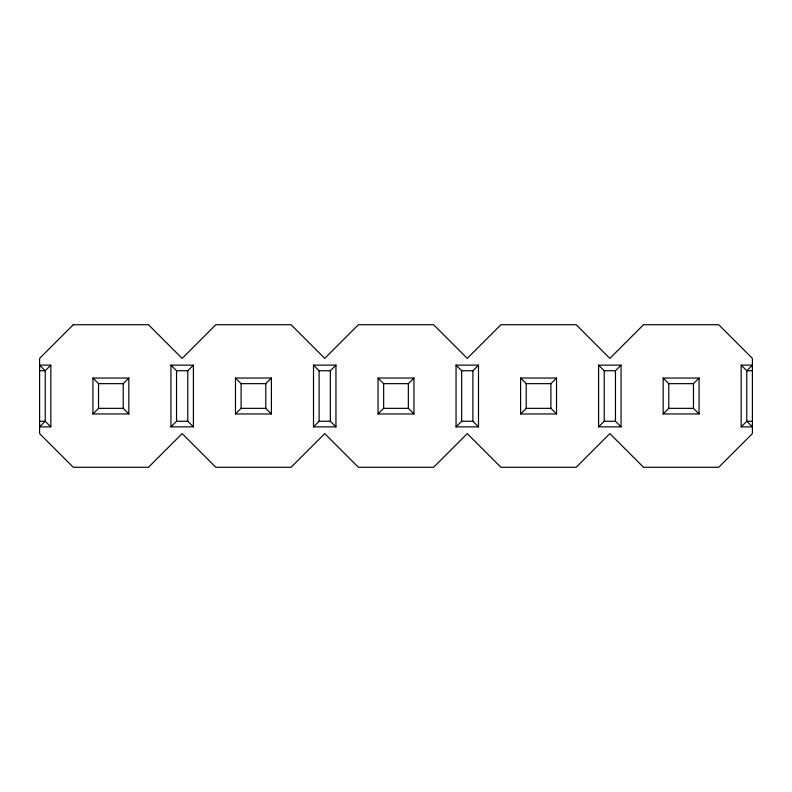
<?xml version="1.0" encoding="UTF-8"?>
<svg xmlns="http://www.w3.org/2000/svg" width="792" height="792" viewBox="0 0 792 792"><rect width="100%" height="100%" fill="white"/><g stroke="black" fill="none" stroke-linecap="round" stroke-linejoin="round"><path stroke-width="1.19" d="M39.6 370.745L45.213 370.745L39.6 365.132L50.827 365.132L45.213 370.745L45.213 421.255L50.827 426.868L39.6 426.868L45.213 421.255L39.6 421.255M92.921 413.959L98.535 408.345L98.535 383.655L92.921 378.041L92.921 413.959L128.839 413.959L128.839 378.041L92.921 378.041M98.535 383.655L123.225 383.655L128.839 378.041M193.387 426.868L187.773 421.255L187.773 370.745L193.387 365.132L170.933 365.132L170.933 426.868L193.387 426.868L193.387 365.132M170.933 426.868L176.547 421.255L176.547 370.745L170.933 365.132M235.481 413.959L241.095 408.345L241.095 383.655L235.481 378.041L235.481 413.959L271.399 413.959L271.399 378.041L235.481 378.041M271.399 413.959L265.785 408.345L265.785 383.655L271.399 378.041M335.947 426.868L330.333 421.255L330.333 370.745L335.947 365.132L313.493 365.132L313.493 426.868L335.947 426.868L335.947 365.132M313.493 426.868L319.107 421.255L319.107 370.745L313.493 365.132M378.041 413.959L383.655 408.345L383.655 383.655L378.041 378.041L413.959 378.041L413.959 413.959L378.041 413.959L378.041 378.041M413.959 413.959L408.345 408.345L408.345 383.655L413.959 378.041M478.507 426.868L472.893 421.255L472.893 370.745L478.507 365.132L456.053 365.132L456.053 426.868L478.507 426.868L478.507 365.132M456.053 426.868L461.667 421.255L461.667 370.745L456.053 365.132M520.601 413.959L526.215 408.345L550.905 408.345L556.519 413.959L556.519 378.041L520.601 378.041L520.601 413.959L556.519 413.959M550.905 408.345L550.905 383.655L556.519 378.041M621.067 426.868L615.453 421.255L615.453 370.745L621.067 365.132L598.613 365.132L598.613 426.868L621.067 426.868L621.067 365.132M598.613 426.868L604.227 421.255L604.227 370.745L598.613 365.132M663.161 413.959L668.775 408.345L693.465 408.345L699.079 413.959L663.161 413.959L663.161 378.041L699.079 378.041L699.079 413.959M693.465 408.345L693.465 383.655L699.079 378.041M741.173 426.868L746.787 421.255L746.787 370.745L752.4 365.132L741.173 365.132L741.173 426.868L752.4 426.868L746.787 421.255L752.4 421.255M176.547 370.745L187.773 370.745M319.107 370.745L330.333 370.745M461.667 370.745L472.893 370.745M604.227 370.745L615.453 370.745M752.4 370.745L746.787 370.745L741.173 365.132M241.095 383.655L265.785 383.655M383.655 383.655L408.345 383.655M520.601 378.041L526.215 383.655L550.905 383.655M663.161 378.041L668.775 383.655L693.465 383.655M98.535 408.345L123.225 408.345L128.839 413.959M241.095 408.345L265.785 408.345M383.655 408.345L408.345 408.345M176.547 421.255L187.773 421.255M319.107 421.255L330.333 421.255M461.667 421.255L472.893 421.255M604.227 421.255L615.453 421.255M668.775 383.655L668.775 408.345M526.215 383.655L526.215 408.345M123.225 383.655L123.225 408.345M50.827 365.132L50.827 426.868M73.28 324.72L39.6 358.4L39.6 433.6L73.28 467.28L148.48 467.28L182.16 433.6L215.84 467.28L291.04 467.28L324.72 433.6L358.4 467.28L433.6 467.28L467.28 433.6L500.96 467.28L576.16 467.28L609.84 433.6L643.52 467.28L718.72 467.28L752.4 433.6L752.4 358.4L718.72 324.72L643.52 324.72L609.84 358.4L576.16 324.72L500.96 324.72L467.28 358.4L433.6 324.72L358.4 324.72L324.72 358.4L291.04 324.72L215.84 324.72L182.16 358.4L148.48 324.72L73.28 324.72"/></g></svg>
